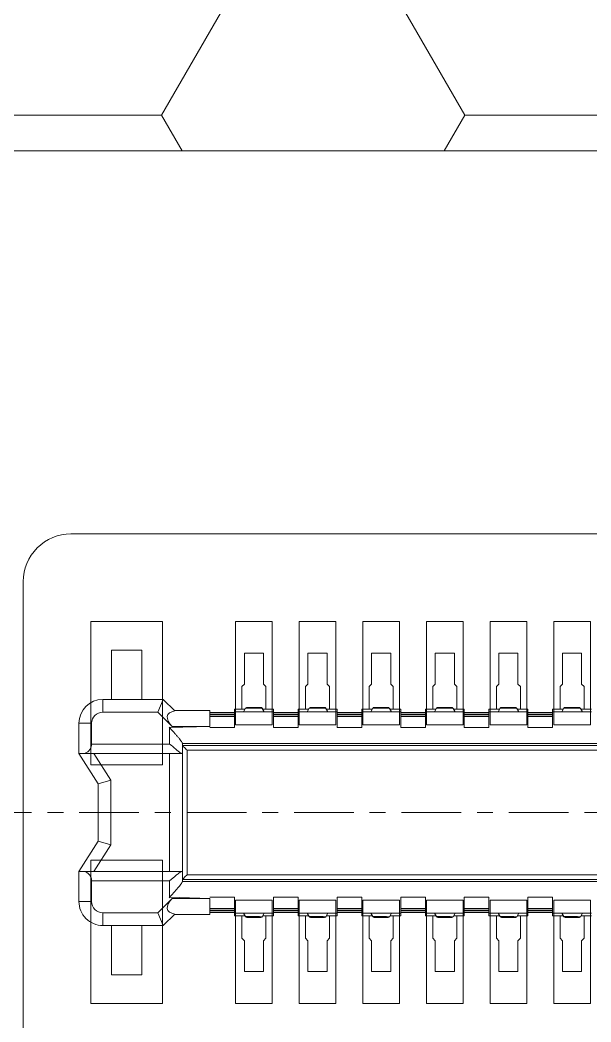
# Model space of a CAD drawing. Header units: millimetres. Extents: x 1292 to 2149, y -137 to 277.
# Drawn here: x 1349.32 to 1352.91, y 196.82 to 203.11 of the extents above; entities that cross this region are included whole.
import ezdxf

# ---------------------------------------------------------------- set-up
doc = ezdxf.new("R2010")
doc.units = ezdxf.units.MM
doc.header["$LTSCALE"] = 0.5
doc.linetypes.add('CENTER', pattern=[50.8, 31.75, -6.35, 6.35, -6.35])
doc.linetypes.add('CENTER2', pattern=[1.125, 0.75, -0.125, 0.125, -0.125])
doc.layers.add('FPC', color=50, linetype='Continuous', lineweight=5)

# ---------------------------------------------------------------- blocks, each defined once
blk = doc.blocks.new('OK-14GM024-04-A')
at = {"layer": 'FPC', "color": 1, "linetype": 'CENTER2', "lineweight": 5}
blk.add_line((1196.7742, 173.0211), (1196.7742, 159.9665), dxfattribs=at)
at = {"layer": 'FPC', "color": 7, "linetype": 'Continuous', "lineweight": 5}
for p, q in [((1196.3412, 163.8438), (1196.3412, 169.1438)), ((1196.3532, 169.1438), (1196.3532, 163.8438)), ((1197.1952, 163.8438), (1197.1952, 169.1437)), ((1197.2072, 169.1437), (1197.2072, 163.8438)), ((1196.3832, 163.8738), (1196.3832, 169.1138)), ((1197.1652, 169.1138), (1197.1652, 163.8738)), ((1196.1255, 166.4163), (1196.1255, 166.3521)), ((1196.1413, 166.4163), (1196.1413, 166.1713)), ((1197.407, 166.1713), (1197.407, 166.4163)), ((1197.4229, 166.3521), (1197.4229, 166.4163)), ((1195.7742, 166.3537), (1195.7742, 166.2337)), ((1195.7742, 166.3537), (1195.9686, 166.3537)), ((1195.9836, 166.3688), (1195.9686, 166.3537)), ((1196.1255, 166.3688), (1195.9836, 166.3688)), ((1196.1201, 166.3291), (1196.1206, 166.3466)), ((1196.1206, 166.3466), (1196.142, 166.3582)), ((1196.1413, 166.3582), (1196.142, 166.3582)), ((1197.3242, 166.1787), (1197.3242, 166.4087)), ((1197.4063, 166.3582), (1197.407, 166.3582)), ((1197.4063, 166.3582), (1197.4294, 166.3458)), ((1197.5648, 166.3688), (1197.4229, 166.3688)), ((1197.5798, 166.3537), (1197.5648, 166.3688)), ((1197.5798, 166.3537), (1197.7742, 166.3537)), ((1197.7742, 166.2337), (1197.7742, 166.3537)), ((1196.1149, 166.338), (1196.1149, 166.2495)), ((1196.1198, 166.2942), (1196.1201, 166.3291)), ((1196.1198, 166.2767), (1196.1198, 166.2942)), ((1197.4286, 166.2933), (1197.4283, 166.2584)), ((1197.4288, 166.3282), (1197.4286, 166.3108)), ((1197.4286, 166.3108), (1197.4286, 166.2933)), ((1197.4293, 166.3457), (1197.4288, 166.3282)), ((1197.4335, 166.2495), (1197.4335, 166.338)), ((1195.9686, 166.2337), (1195.7742, 166.2337)), ((1195.9686, 166.2337), (1195.9836, 166.2188)), ((1196.142, 166.2293), (1196.119, 166.2417)), ((1196.1191, 166.2418), (1196.1196, 166.2593)), ((1196.1196, 166.2593), (1196.1198, 166.2767)), ((1196.1255, 166.2354), (1196.1255, 166.1713)), ((1196.142, 166.2293), (1196.1413, 166.2293)), ((1197.4278, 166.2409), (1197.4063, 166.2293)), ((1197.407, 166.2293), (1197.4063, 166.2293)), ((1197.4229, 166.1713), (1197.4229, 166.2354)), ((1197.4283, 166.2584), (1197.4278, 166.2409)), ((1197.5648, 166.2188), (1197.5798, 166.2337)), ((1197.7742, 166.2337), (1197.5798, 166.2337)), ((1195.9836, 166.2188), (1196.1255, 166.2188)), ((1196.2412, 166.1713), (1196.1255, 166.1713)), ((1196.1454, 166.1713), (1196.1454, 166.0163)), ((1196.1564, 166.0163), (1196.1564, 166.1713)), ((1196.1606, 166.0163), (1196.1606, 166.1713)), ((1196.1713, 166.1713), (1196.1713, 166.0163)), ((1196.2412, 166.1713), (1196.2412, 166.0163)), ((1197.3072, 166.0163), (1197.3072, 166.1713)), ((1197.4229, 166.1713), (1197.3072, 166.1713)), ((1197.3771, 166.0163), (1197.3771, 166.1713)), ((1197.3878, 166.1713), (1197.3878, 166.0163)), ((1197.3919, 166.1713), (1197.3919, 166.0163)), ((1197.403, 166.0163), (1197.403, 166.1713)), ((1197.4229, 166.2188), (1197.5648, 166.2188)), ((1195.9836, 165.9688), (1195.9686, 165.9537)), ((1196.1255, 165.9688), (1195.9836, 165.9688)), ((1196.1255, 166.0163), (1196.1255, 165.9521)), ((1196.1255, 166.0163), (1196.2412, 166.0163)), ((1196.1413, 166.0163), (1196.1413, 165.7713)), ((1197.3072, 166.0163), (1197.4229, 166.0163)), ((1197.407, 165.7713), (1197.407, 166.0163)), ((1197.4229, 165.9521), (1197.4229, 166.0163)), ((1197.5648, 165.9688), (1197.4229, 165.9688)), ((1197.5798, 165.9537), (1197.5648, 165.9688)), ((1195.7742, 165.9537), (1195.7742, 165.8337)), ((1195.7742, 165.9537), (1195.9686, 165.9537)), ((1196.1149, 165.938), (1196.1149, 165.8495)), ((1196.1198, 165.8942), (1196.1201, 165.9291)), ((1196.1201, 165.9291), (1196.1206, 165.9466)), ((1196.1206, 165.9466), (1196.142, 165.9582)), ((1196.1413, 165.9582), (1196.142, 165.9582)), ((1197.4063, 165.9582), (1197.407, 165.9582)), ((1197.4063, 165.9582), (1197.4294, 165.9458)), ((1197.4288, 165.9282), (1197.4286, 165.9108)), ((1197.4286, 165.9108), (1197.4286, 165.8933)), ((1197.4293, 165.9457), (1197.4288, 165.9282)), ((1197.4335, 165.8495), (1197.4335, 165.938)), ((1197.5798, 165.9537), (1197.7742, 165.9537)), ((1197.7742, 165.8337), (1197.7742, 165.9537)), ((1196.1191, 165.8418), (1196.1196, 165.8593)), ((1196.1196, 165.8593), (1196.1198, 165.8767)), ((1196.1198, 165.8767), (1196.1198, 165.8942)), ((1197.4283, 165.8584), (1197.4278, 165.8409)), ((1197.4286, 165.8933), (1197.4283, 165.8584)), ((1195.9686, 165.8337), (1195.7742, 165.8337)), ((1195.9686, 165.8337), (1195.9836, 165.8188)), ((1195.9836, 165.8188), (1196.1255, 165.8188)), ((1196.142, 165.8293), (1196.119, 165.8417)), ((1196.1255, 165.8354), (1196.1255, 165.7713)), ((1196.142, 165.8293), (1196.1413, 165.8293)), ((1197.4278, 165.8409), (1197.4063, 165.8293)), ((1197.407, 165.8293), (1197.4063, 165.8293)), ((1197.4229, 165.7713), (1197.4229, 165.8354)), ((1197.4229, 165.8188), (1197.5648, 165.8188)), ((1197.5648, 165.8188), (1197.5798, 165.8337)), ((1197.7742, 165.8337), (1197.5798, 165.8337)), ((1196.2412, 165.7713), (1196.1255, 165.7713)), ((1196.1454, 165.7713), (1196.1454, 165.6163)), ((1196.1564, 165.6163), (1196.1564, 165.7713)), ((1196.1606, 165.6163), (1196.1606, 165.7713)), ((1196.1713, 165.7713), (1196.1713, 165.6163)), ((1196.2412, 165.7713), (1196.2412, 165.6163)), ((1197.3072, 165.6163), (1197.3072, 165.7713)), ((1197.4229, 165.7713), (1197.3072, 165.7713)), ((1197.3771, 165.6163), (1197.3771, 165.7713)), ((1197.3878, 165.7713), (1197.3878, 165.6163)), ((1197.3919, 165.7713), (1197.3919, 165.6163)), ((1197.403, 165.6163), (1197.403, 165.7713)), ((1196.1255, 165.6163), (1196.1255, 165.5521)), ((1196.1255, 165.6163), (1196.2412, 165.6163)), ((1196.1413, 165.6163), (1196.1413, 165.3713)), ((1197.3072, 165.6163), (1197.4229, 165.6163)), ((1197.407, 165.3713), (1197.407, 165.6163)), ((1197.4229, 165.5521), (1197.4229, 165.6163)), ((1195.7742, 165.5537), (1195.7742, 165.4337)), ((1195.7742, 165.5537), (1195.9686, 165.5537)), ((1195.9836, 165.5688), (1195.9686, 165.5537)), ((1196.1255, 165.5688), (1195.9836, 165.5688)), ((1196.1149, 165.538), (1196.1149, 165.4495)), ((1196.1198, 165.4942), (1196.1201, 165.5291)), ((1196.1201, 165.5291), (1196.1206, 165.5466)), ((1196.1206, 165.5466), (1196.142, 165.5582)), ((1196.1413, 165.5582), (1196.142, 165.5582)), ((1197.4063, 165.5582), (1197.407, 165.5582)), ((1197.4063, 165.5582), (1197.4294, 165.5458)), ((1197.5648, 165.5688), (1197.4229, 165.5688)), ((1197.4288, 165.5282), (1197.4286, 165.5108)), ((1197.4293, 165.5457), (1197.4288, 165.5282)), ((1197.4335, 165.4495), (1197.4335, 165.538)), ((1197.5798, 165.5537), (1197.5648, 165.5688)), ((1197.5798, 165.5537), (1197.7742, 165.5537)), ((1197.7742, 165.4337), (1197.7742, 165.5537)), ((1196.1196, 165.4593), (1196.1198, 165.4767)), ((1196.1198, 165.4767), (1196.1198, 165.4942)), ((1197.4286, 165.4933), (1197.4283, 165.4584)), ((1197.4286, 165.5108), (1197.4286, 165.4933)), ((1195.9686, 165.4337), (1195.7742, 165.4337)), ((1195.9686, 165.4337), (1195.9836, 165.4188)), ((1195.9836, 165.4188), (1196.1255, 165.4188)), ((1196.142, 165.4293), (1196.119, 165.4417)), ((1196.1191, 165.4418), (1196.1196, 165.4593)), ((1196.1255, 165.4354), (1196.1255, 165.3713)), ((1196.142, 165.4293), (1196.1413, 165.4293)), ((1197.4278, 165.4409), (1197.4063, 165.4293)), ((1197.407, 165.4293), (1197.4063, 165.4293)), ((1197.4229, 165.3713), (1197.4229, 165.4354)), ((1197.4229, 165.4188), (1197.5648, 165.4188)), ((1197.4283, 165.4584), (1197.4278, 165.4409)), ((1197.5648, 165.4188), (1197.5798, 165.4337)), ((1197.7742, 165.4337), (1197.5798, 165.4337)), ((1196.2412, 165.3713), (1196.1255, 165.3713)), ((1196.1454, 165.3713), (1196.1454, 165.2163)), ((1196.1564, 165.2163), (1196.1564, 165.3713)), ((1196.1606, 165.2163), (1196.1606, 165.3713)), ((1196.1713, 165.3713), (1196.1713, 165.2163)), ((1196.2412, 165.3713), (1196.2412, 165.2163)), ((1197.3072, 165.2163), (1197.3072, 165.3713)), ((1197.4229, 165.3713), (1197.3072, 165.3713)), ((1197.3771, 165.2163), (1197.3771, 165.3713)), ((1197.3878, 165.3713), (1197.3878, 165.2163)), ((1197.3919, 165.3713), (1197.3919, 165.2163)), ((1197.403, 165.2163), (1197.403, 165.3713)), ((1196.1255, 165.2163), (1196.1255, 165.1521)), ((1196.1255, 165.2163), (1196.2412, 165.2163)), ((1196.1413, 165.2163), (1196.1413, 164.9713)), ((1197.3072, 165.2163), (1197.4229, 165.2163)), ((1197.407, 164.9713), (1197.407, 165.2163)), ((1197.4229, 165.1521), (1197.4229, 165.2163)), ((1195.7742, 165.1537), (1195.7742, 165.0337)), ((1195.7742, 165.1537), (1195.9686, 165.1537)), ((1195.9836, 165.1688), (1195.9686, 165.1537)), ((1196.1255, 165.1688), (1195.9836, 165.1688)), ((1196.1206, 165.1466), (1196.142, 165.1582)), ((1196.1413, 165.1582), (1196.142, 165.1582)), ((1197.3242, 164.9787), (1197.3242, 165.2087)), ((1197.4063, 165.1582), (1197.407, 165.1582)), ((1197.4063, 165.1582), (1197.4294, 165.1458)), ((1197.5648, 165.1688), (1197.4229, 165.1688)), ((1197.5798, 165.1537), (1197.5648, 165.1688)), ((1197.5798, 165.1537), (1197.7742, 165.1537)), ((1197.7742, 165.0337), (1197.7742, 165.1537)), ((1196.1149, 165.138), (1196.1149, 165.0495)), ((1196.1198, 165.0942), (1196.1201, 165.1291)), ((1196.1198, 165.0767), (1196.1198, 165.0942)), ((1196.1201, 165.1291), (1196.1206, 165.1466)), ((1197.4286, 165.0933), (1197.4283, 165.0584)), ((1197.4288, 165.1282), (1197.4286, 165.1108)), ((1197.4286, 165.1108), (1197.4286, 165.0933)), ((1197.4293, 165.1457), (1197.4288, 165.1282)), ((1197.4335, 165.0495), (1197.4335, 165.138)), ((1195.9686, 165.0337), (1195.7742, 165.0337)), ((1195.9686, 165.0337), (1195.9836, 165.0188)), ((1196.142, 165.0293), (1196.119, 165.0417)), ((1196.1191, 165.0418), (1196.1196, 165.0593)), ((1196.1196, 165.0593), (1196.1198, 165.0767)), ((1196.1255, 165.0354), (1196.1255, 164.9713)), ((1196.142, 165.0293), (1196.1413, 165.0293)), ((1197.4278, 165.0409), (1197.4063, 165.0293)), ((1197.407, 165.0293), (1197.4063, 165.0293)), ((1197.4229, 164.9713), (1197.4229, 165.0354)), ((1197.4283, 165.0584), (1197.4278, 165.0409)), ((1197.5648, 165.0188), (1197.5798, 165.0337)), ((1197.7742, 165.0337), (1197.5798, 165.0337)), ((1195.9836, 165.0188), (1196.1255, 165.0188)), ((1196.2412, 164.9713), (1196.1255, 164.9713)), ((1196.1454, 164.9713), (1196.1454, 164.8163)), ((1196.1564, 164.8163), (1196.1564, 164.9713)), ((1196.1606, 164.8163), (1196.1606, 164.9713)), ((1196.1713, 164.9713), (1196.1713, 164.8163)), ((1196.2412, 164.9713), (1196.2412, 164.8163)), ((1197.3072, 164.8163), (1197.3072, 164.9713)), ((1197.4229, 164.9713), (1197.3072, 164.9713)), ((1197.3771, 164.8163), (1197.3771, 164.9713)), ((1197.3878, 164.9713), (1197.3878, 164.8163)), ((1197.3919, 164.9713), (1197.3919, 164.8163)), ((1197.403, 164.8163), (1197.403, 164.9713)), ((1197.4229, 165.0188), (1197.5648, 165.0188)), ((1196.1255, 164.8163), (1196.1255, 164.7521)), ((1196.1255, 164.8163), (1196.2412, 164.8163)), ((1196.1413, 164.8163), (1196.1413, 164.5713)), ((1197.3072, 164.8163), (1197.4229, 164.8163)), ((1197.3242, 164.5787), (1197.3242, 164.8087)), ((1197.407, 164.5713), (1197.407, 164.8163)), ((1197.4229, 164.7521), (1197.4229, 164.8163)), ((1195.7742, 164.7537), (1195.7742, 164.6337)), ((1195.7742, 164.7537), (1195.9686, 164.7537)), ((1195.9836, 164.7688), (1195.9686, 164.7537)), ((1196.1255, 164.7688), (1195.9836, 164.7688)), ((1196.1149, 164.738), (1196.1149, 164.6495)), ((1196.1198, 164.6942), (1196.1201, 164.7291)), ((1196.1201, 164.7291), (1196.1206, 164.7466)), ((1196.1206, 164.7466), (1196.142, 164.7582)), ((1196.1413, 164.7582), (1196.142, 164.7582)), ((1197.4063, 164.7582), (1197.407, 164.7582)), ((1197.4063, 164.7582), (1197.4294, 164.7458)), ((1197.5648, 164.7688), (1197.4229, 164.7688)), ((1197.4288, 164.7282), (1197.4286, 164.7108)), ((1197.4286, 164.7108), (1197.4286, 164.6933)), ((1197.4293, 164.7457), (1197.4288, 164.7282)), ((1197.4335, 164.6495), (1197.4335, 164.738)), ((1197.5798, 164.7537), (1197.5648, 164.7688)), ((1197.5798, 164.7537), (1197.7742, 164.7537)), ((1197.7742, 164.6337), (1197.7742, 164.7537)), ((1196.1191, 164.6418), (1196.1196, 164.6593)), ((1196.1196, 164.6593), (1196.1198, 164.6767)), ((1196.1198, 164.6767), (1196.1198, 164.6942)), ((1197.4283, 164.6584), (1197.4278, 164.6409)), ((1197.4286, 164.6933), (1197.4283, 164.6584)), ((1195.9686, 164.6337), (1195.7742, 164.6337)), ((1195.9686, 164.6337), (1195.9836, 164.6188)), ((1195.9836, 164.6188), (1196.1255, 164.6188)), ((1196.142, 164.6293), (1196.119, 164.6417)), ((1196.1255, 164.6354), (1196.1255, 164.5713)), ((1196.142, 164.6293), (1196.1413, 164.6293)), ((1197.4278, 164.6409), (1197.4063, 164.6293)), ((1197.407, 164.6293), (1197.4063, 164.6293)), ((1197.4229, 164.5713), (1197.4229, 164.6354)), ((1197.4229, 164.6188), (1197.5648, 164.6188)), ((1197.5648, 164.6188), (1197.5798, 164.6337)), ((1197.7742, 164.6337), (1197.5798, 164.6337)), ((1196.2412, 164.5713), (1196.1255, 164.5713)), ((1196.1454, 164.5713), (1196.1454, 164.4163)), ((1196.1564, 164.4163), (1196.1564, 164.5713)), ((1196.1606, 164.4163), (1196.1606, 164.5713)), ((1196.1713, 164.5713), (1196.1713, 164.4163)), ((1196.2412, 164.5713), (1196.2412, 164.4163)), ((1197.3072, 164.4163), (1197.3072, 164.5713)), ((1197.4229, 164.5713), (1197.3072, 164.5713)), ((1197.3771, 164.4163), (1197.3771, 164.5713)), ((1197.3878, 164.5713), (1197.3878, 164.4163)), ((1197.3919, 164.5713), (1197.3919, 164.4163)), ((1197.403, 164.4163), (1197.403, 164.5713)), ((1196.1255, 164.4163), (1196.1255, 164.3521)), ((1196.1255, 164.4163), (1196.2412, 164.4163)), ((1196.1413, 164.4163), (1196.1413, 164.1713)), ((1197.3072, 164.4163), (1197.4229, 164.4163)), ((1197.407, 164.1713), (1197.407, 164.4163)), ((1197.4229, 164.3521), (1197.4229, 164.4163)), ((1195.7742, 164.3537), (1195.7742, 164.2337)), ((1195.7742, 164.3537), (1195.9686, 164.3537)), ((1195.9836, 164.3688), (1195.9686, 164.3537)), ((1196.1255, 164.3688), (1195.9836, 164.3688)), ((1196.1149, 164.338), (1196.1149, 164.2495)), ((1196.1201, 164.3291), (1196.1206, 164.3466)), ((1196.1206, 164.3466), (1196.142, 164.3582)), ((1196.1413, 164.3582), (1196.142, 164.3582)), ((1197.4063, 164.3582), (1197.407, 164.3582)), ((1197.4063, 164.3582), (1197.4294, 164.3458)), ((1197.5648, 164.3688), (1197.4229, 164.3688)), ((1197.4293, 164.3457), (1197.4288, 164.3282)), ((1197.4335, 164.2495), (1197.4335, 164.338)), ((1197.5798, 164.3537), (1197.5648, 164.3688)), ((1197.5798, 164.3537), (1197.7742, 164.3537)), ((1197.7742, 164.2337), (1197.7742, 164.3537)), ((1196.1196, 164.2593), (1196.1198, 164.2767)), ((1196.1198, 164.2942), (1196.1201, 164.3291)), ((1196.1198, 164.2767), (1196.1198, 164.2942)), ((1197.4286, 164.2933), (1197.4283, 164.2584)), ((1197.4288, 164.3282), (1197.4286, 164.3108)), ((1197.4286, 164.3108), (1197.4286, 164.2933)), ((1195.9686, 164.2337), (1195.7742, 164.2337)), ((1195.9686, 164.2337), (1195.9836, 164.2188)), ((1195.9836, 164.2188), (1196.1255, 164.2188)), ((1196.142, 164.2293), (1196.119, 164.2417)), ((1196.1191, 164.2418), (1196.1196, 164.2593)), ((1196.1255, 164.2354), (1196.1255, 164.1713)), ((1196.142, 164.2293), (1196.1413, 164.2293)), ((1197.4278, 164.2409), (1197.4063, 164.2293)), ((1197.407, 164.2293), (1197.4063, 164.2293)), ((1197.4229, 164.1713), (1197.4229, 164.2354)), ((1197.4229, 164.2188), (1197.5648, 164.2188)), ((1197.4283, 164.2584), (1197.4278, 164.2409)), ((1197.5648, 164.2188), (1197.5798, 164.2337)), ((1197.7742, 164.2337), (1197.5798, 164.2337)), ((1196.2412, 164.1713), (1196.1255, 164.1713)), ((1196.1454, 164.1713), (1196.1454, 164.0163)), ((1196.1564, 164.0163), (1196.1564, 164.1713)), ((1196.1606, 164.0163), (1196.1606, 164.1713)), ((1196.1713, 164.1713), (1196.1713, 164.0163)), ((1196.2412, 164.1713), (1196.2412, 164.0163)), ((1197.3072, 164.0163), (1197.3072, 164.1713)), ((1197.4229, 164.1713), (1197.3072, 164.1713)), ((1197.3771, 164.0163), (1197.3771, 164.1713)), ((1197.3878, 164.1713), (1197.3878, 164.0163)), ((1197.3919, 164.1713), (1197.3919, 164.0163)), ((1197.403, 164.0163), (1197.403, 164.1713)), ((1196.1342, 164.0163), (1196.1342, 163.7938)), ((1196.1342, 164.0163), (1196.2342, 164.0163)), ((1196.2412, 163.7638), (1196.2342, 164.0163)), ((1196.2342, 163.7806), (1196.2342, 164.0163)), ((1197.3142, 164.0163), (1197.3072, 163.7638)), ((1197.3142, 164.0163), (1197.3142, 163.7806)), ((1197.3142, 164.0163), (1197.4142, 164.0163)), ((1197.4142, 163.7938), (1197.4142, 164.0163)), ((1197.2092, 163.8438), (1196.3392, 163.8438)), ((1196.3782, 163.8688), (1196.3832, 163.8738)), ((1197.1652, 163.8738), (1196.3832, 163.8738)), ((1196.4042, 163.8412), (1196.4042, 163.1938)), ((1197.1442, 163.8438), (1197.1442, 163.1938)), ((1197.1693, 163.8697), (1197.1652, 163.8738)), ((1196.1362, 163.7958), (1196.0642, 163.7238)), ((1196.2342, 163.7806), (1196.1442, 163.6906)), ((1197.1756, 163.797), (1197.2042, 163.7638)), ((1197.4042, 163.6906), (1197.3142, 163.7806)), ((1197.4842, 163.7238), (1197.4122, 163.7958)), ((1196.0642, 163.7238), (1196.0642, 163.3438)), ((1196.1442, 163.6906), (1196.0642, 163.7238)), ((1196.2412, 163.7638), (1196.3442, 163.7638)), ((1196.3442, 163.7638), (1196.3442, 163.2738)), ((1196.4042, 163.7638), (1197.1442, 163.7638)), ((1197.2042, 163.2738), (1197.2042, 163.7638)), ((1197.2042, 163.7638), (1197.3072, 163.7638)), ((1197.4842, 163.7238), (1197.4042, 163.6906)), ((1197.4842, 163.3438), (1197.4842, 163.7238)), ((1196.1442, 163.6906), (1196.1442, 163.3438)), ((1197.4042, 163.3438), (1197.4042, 163.6906)), ((1196.571, 163.3938), (1196.4042, 163.2884)), ((1196.9773, 163.3938), (1196.571, 163.3938)), ((1196.571, 163.3938), (1196.5942, 163.3138)), ((1196.9773, 163.3938), (1196.9542, 163.3138)), ((1197.1442, 163.2884), (1196.9773, 163.3938)), ((1196.1442, 163.3438), (1196.0642, 163.3438)), ((1197.4842, 163.3438), (1197.4042, 163.3438)), ((1196.2142, 163.1938), (1196.2142, 163.2738)), ((1196.2142, 163.2738), (1196.3442, 163.2738)), ((1196.4042, 163.1938), (1196.5942, 163.3138)), ((1196.9542, 163.3138), (1196.5942, 163.3138)), ((1196.9542, 163.3138), (1197.1442, 163.1938)), ((1197.2042, 163.2738), (1197.3342, 163.2738)), ((1197.3342, 163.2738), (1197.3342, 163.1938)), ((1196.2142, 163.1938), (1196.4042, 163.1938)), ((1197.1442, 163.1938), (1197.3342, 163.1938))]:
    blk.add_line(p, q, dxfattribs=at)
at = {"layer": 'FPC', "linetype": 'Continuous', "lineweight": 5}
for p, q in [((1195.5742, 166.1787), (1195.5742, 166.4087)), ((1195.5742, 166.4087), (1196.2242, 166.4087)), ((1196.2242, 166.4087), (1196.2242, 166.1787)), ((1196.2242, 166.4087), (1196.2242, 166.1787)), ((1197.3242, 166.4087), (1197.9742, 166.4087)), ((1197.3242, 166.1787), (1197.3242, 166.4087)), ((1197.9742, 166.4087), (1197.9742, 166.1787)), ((1196.2242, 166.1787), (1195.5742, 166.1787)), ((1197.9742, 166.1787), (1197.3242, 166.1787)), ((1195.5742, 165.7787), (1195.5742, 166.0087)), ((1195.5742, 166.0087), (1196.2242, 166.0087)), ((1196.2242, 166.0087), (1196.2242, 165.7787)), ((1196.2242, 166.0087), (1196.2242, 165.7787)), ((1197.3242, 165.7787), (1197.3242, 166.0087)), ((1197.3242, 166.0087), (1197.9742, 166.0087)), ((1197.3242, 165.7787), (1197.3242, 166.0087)), ((1197.9742, 166.0087), (1197.9742, 165.7787)), ((1196.2242, 165.7787), (1195.5742, 165.7787)), ((1197.9742, 165.7787), (1197.3242, 165.7787)), ((1195.5742, 165.3787), (1195.5742, 165.6087)), ((1195.5742, 165.6087), (1196.2242, 165.6087)), ((1196.2242, 165.6087), (1196.2242, 165.3787)), ((1196.2242, 165.6087), (1196.2242, 165.3787)), ((1197.3242, 165.3787), (1197.3242, 165.6087)), ((1197.3242, 165.6087), (1197.9742, 165.6087)), ((1197.3242, 165.3787), (1197.3242, 165.6087)), ((1197.9742, 165.6087), (1197.9742, 165.3787)), ((1196.2242, 165.3787), (1195.5742, 165.3787)), ((1197.9742, 165.3787), (1197.3242, 165.3787)), ((1195.5742, 164.9787), (1195.5742, 165.2087)), ((1195.5742, 165.2087), (1196.2242, 165.2087)), ((1196.2242, 165.2087), (1196.2242, 164.9787)), ((1196.2242, 165.2087), (1196.2242, 164.9787)), ((1197.3242, 165.2087), (1197.9742, 165.2087)), ((1197.3242, 164.9787), (1197.3242, 165.2087)), ((1197.9742, 165.2087), (1197.9742, 164.9787)), ((1196.2242, 164.9787), (1195.5742, 164.9787)), ((1197.9742, 164.9787), (1197.3242, 164.9787)), ((1195.5742, 164.5787), (1195.5742, 164.8087)), ((1195.5742, 164.8087), (1196.2242, 164.8087)), ((1196.2242, 164.8087), (1196.2242, 164.5787)), ((1196.2242, 164.8087), (1196.2242, 164.5787)), ((1197.3242, 164.8087), (1197.9742, 164.8087)), ((1197.3242, 164.5787), (1197.3242, 164.8087)), ((1197.9742, 164.8087), (1197.9742, 164.5787)), ((1196.2242, 164.5787), (1195.5742, 164.5787)), ((1197.9742, 164.5787), (1197.3242, 164.5787)), ((1195.5742, 164.1787), (1195.5742, 164.4087)), ((1195.5742, 164.4087), (1196.2242, 164.4087)), ((1196.2242, 164.4087), (1196.2242, 164.1787)), ((1196.2242, 164.4087), (1196.2242, 164.1787)), ((1197.3242, 164.1787), (1197.3242, 164.4087)), ((1197.3242, 164.4087), (1197.9742, 164.4087)), ((1197.3242, 164.1787), (1197.3242, 164.4087)), ((1197.9742, 164.4087), (1197.9742, 164.1787)), ((1196.2242, 164.1787), (1195.5742, 164.1787)), ((1197.9742, 164.1787), (1197.3242, 164.1787)), ((1195.5742, 163.7187), (1196.4742, 163.7187)), ((1195.5742, 163.2687), (1195.5742, 163.7187)), ((1196.4742, 163.7187), (1196.4742, 163.2687)), ((1197.0742, 163.2687), (1197.0742, 163.7187)), ((1197.0742, 163.7187), (1197.9742, 163.7187)), ((1197.9742, 163.7187), (1197.9742, 163.2687)), ((1196.4742, 163.2687), (1195.5742, 163.2687)), ((1197.9742, 163.2687), (1197.0742, 163.2687))]:
    blk.add_line(p, q, dxfattribs=at)
at = {"layer": 'FPC', "color": 7, "lineweight": 5, "true_color": 0xffffff}
for p, q in [((1195.7542, 163.3988), (1195.7542, 163.5888)), ((1195.7542, 163.5888), (1196.0642, 163.5888)), ((1197.7942, 163.5888), (1197.4842, 163.5888)), ((1197.7942, 163.3988), (1197.7942, 163.5888)), ((1195.7542, 163.3988), (1196.0642, 163.3988)), ((1197.7942, 163.3988), (1197.4842, 163.3988))]:
    blk.add_line(p, q, dxfattribs=at)
at = {"layer": 'FPC', "color": 7, "linetype": 'Continuous', "lineweight": 5}
for centre, radius, start, end in [((1196.2142, 163.3438), 0.15, 180, 270), ((1196.2142, 163.3438), 0.07, 180, 270), ((1197.3342, 163.3438), 0.15, 270, 0), ((1197.3342, 163.3438), 0.07, 270, 0)]:
    blk.add_arc(centre, radius, start, end, dxfattribs=at)
for centre, major_axis, ratio, start_param, end_param in [((1196.2342, 163.922), (-0.0707, -0.1707), 0.414214, -0.58404, 0.785398), ((1197.3142, 163.922), (0.0707, -0.1707), 0.414214, -0.785398, 0.58404), ((1196.3442, 163.2138), (0, -0.06), 1, 2.847725, 3.141593), ((1196.3442, 163.2138), (0.06, 0), 1, 0, 1.276928)]:
    blk.add_ellipse(centre, major_axis=major_axis, ratio=ratio, start_param=start_param, end_param=end_param, dxfattribs=at)
for points, knots in [([(1196.1207, 166.3467), (1196.1198, 166.3462), (1196.1168, 166.3442), (1196.1151, 166.3405), (1196.1149, 166.338)], [0, 0, 0, 0, 0.281988, 1, 1, 1, 1]), ([(1197.4335, 166.338), (1197.4334, 166.3401), (1197.4321, 166.3431), (1197.4299, 166.3452), (1197.4293, 166.3457)], [0, 0, 0, 0, 0.726651, 1, 1, 1, 1]), ([(1196.1149, 166.2495), (1196.115, 166.2474), (1196.1163, 166.2444), (1196.1184, 166.2423), (1196.1191, 166.2418)], [0, 0, 0, 0, 0.726651, 1, 1, 1, 1]), ([(1197.4277, 166.2408), (1197.4286, 166.2413), (1197.4315, 166.2434), (1197.4333, 166.247), (1197.4335, 166.2495)], [0, 0, 0, 0, 0.281988, 1, 1, 1, 1]), ([(1196.1207, 165.9467), (1196.1198, 165.9462), (1196.1168, 165.9442), (1196.1151, 165.9405), (1196.1149, 165.938)], [0, 0, 0, 0, 0.281988, 1, 1, 1, 1]), ([(1197.4335, 165.938), (1197.4334, 165.9401), (1197.4321, 165.9431), (1197.4299, 165.9452), (1197.4293, 165.9457)], [0, 0, 0, 0, 0.726651, 1, 1, 1, 1]), ([(1196.1149, 165.8495), (1196.115, 165.8474), (1196.1163, 165.8444), (1196.1184, 165.8423), (1196.1191, 165.8418)], [0, 0, 0, 0, 0.726651, 1, 1, 1, 1]), ([(1197.4277, 165.8408), (1197.4286, 165.8413), (1197.4315, 165.8434), (1197.4333, 165.847), (1197.4335, 165.8495)], [0, 0, 0, 0, 0.281988, 1, 1, 1, 1]), ([(1196.1207, 165.5467), (1196.1198, 165.5462), (1196.1168, 165.5442), (1196.1151, 165.5405), (1196.1149, 165.538)], [0, 0, 0, 0, 0.281988, 1, 1, 1, 1]), ([(1197.4335, 165.538), (1197.4334, 165.5401), (1197.4321, 165.5431), (1197.4299, 165.5452), (1197.4293, 165.5457)], [0, 0, 0, 0, 0.726651, 1, 1, 1, 1]), ([(1196.1149, 165.4495), (1196.115, 165.4474), (1196.1163, 165.4444), (1196.1184, 165.4423), (1196.1191, 165.4418)], [0, 0, 0, 0, 0.726651, 1, 1, 1, 1]), ([(1197.4277, 165.4408), (1197.4286, 165.4413), (1197.4315, 165.4434), (1197.4333, 165.447), (1197.4335, 165.4495)], [0, 0, 0, 0, 0.281988, 1, 1, 1, 1]), ([(1196.1207, 165.1467), (1196.1198, 165.1462), (1196.1168, 165.1442), (1196.1151, 165.1405), (1196.1149, 165.138)], [0, 0, 0, 0, 0.281988, 1, 1, 1, 1]), ([(1197.4335, 165.138), (1197.4334, 165.1401), (1197.4321, 165.1431), (1197.4299, 165.1452), (1197.4293, 165.1457)], [0, 0, 0, 0, 0.726651, 1, 1, 1, 1]), ([(1196.1149, 165.0495), (1196.115, 165.0474), (1196.1163, 165.0444), (1196.1184, 165.0423), (1196.1191, 165.0418)], [0, 0, 0, 0, 0.726651, 1, 1, 1, 1]), ([(1197.4277, 165.0408), (1197.4286, 165.0413), (1197.4315, 165.0434), (1197.4333, 165.047), (1197.4335, 165.0495)], [0, 0, 0, 0, 0.281988, 1, 1, 1, 1]), ([(1196.1207, 164.7467), (1196.1198, 164.7462), (1196.1168, 164.7442), (1196.1151, 164.7405), (1196.1149, 164.738)], [0, 0, 0, 0, 0.281988, 1, 1, 1, 1]), ([(1197.4335, 164.738), (1197.4334, 164.7401), (1197.4321, 164.7431), (1197.4299, 164.7452), (1197.4293, 164.7457)], [0, 0, 0, 0, 0.726651, 1, 1, 1, 1]), ([(1196.1149, 164.6495), (1196.115, 164.6474), (1196.1163, 164.6444), (1196.1184, 164.6423), (1196.1191, 164.6418)], [0, 0, 0, 0, 0.726651, 1, 1, 1, 1]), ([(1197.4277, 164.6408), (1197.4286, 164.6413), (1197.4315, 164.6434), (1197.4333, 164.647), (1197.4335, 164.6495)], [0, 0, 0, 0, 0.281988, 1, 1, 1, 1]), ([(1196.1207, 164.3467), (1196.1198, 164.3462), (1196.1168, 164.3442), (1196.1151, 164.3405), (1196.1149, 164.338)], [0, 0, 0, 0, 0.281988, 1, 1, 1, 1]), ([(1197.4335, 164.338), (1197.4334, 164.3401), (1197.4321, 164.3431), (1197.4299, 164.3452), (1197.4293, 164.3457)], [0, 0, 0, 0, 0.726651, 1, 1, 1, 1]), ([(1196.1149, 164.2495), (1196.115, 164.2474), (1196.1163, 164.2444), (1196.1184, 164.2423), (1196.1191, 164.2418)], [0, 0, 0, 0, 0.726651, 1, 1, 1, 1]), ([(1197.4277, 164.2408), (1197.4286, 164.2413), (1197.4315, 164.2434), (1197.4333, 164.247), (1197.4335, 164.2495)], [0, 0, 0, 0, 0.281988, 1, 1, 1, 1]), ([(1196.2377, 163.7607), (1196.248, 163.77), (1196.2634, 163.7837), (1196.2837, 163.8015), (1196.298, 163.8141), (1196.3113, 163.8252), (1196.3229, 163.8345), (1196.3319, 163.8404), (1196.3374, 163.8438), (1196.3395, 163.8438)], [0, 0, 0, 0, 0.31538, 0.468662, 0.614979, 0.7487, 0.863569, 0.950953, 1, 1, 1, 1]), ([(1196.3442, 163.7638), (1196.3553, 163.7766), (1196.3714, 163.7951), (1196.3906, 163.8186), (1196.3987, 163.8293), (1196.4016, 163.8344)], [0, 0, 0, 0, 0.55923, 0.806826, 1, 1, 1, 1]), ([(1196.3532, 163.8439), (1196.354, 163.8448), (1196.3627, 163.8528), (1196.3708, 163.8614), (1196.3782, 163.8688)], [0, 0, 0, 0, 0.105367, 1, 1, 1, 1]), ([(1196.4016, 163.8344), (1196.402, 163.8351), (1196.4031, 163.8372), (1196.4042, 163.8396), (1196.4042, 163.8412)], [0, 0, 0, 0, 0.319809, 1, 1, 1, 1]), ([(1197.1442, 163.8412), (1197.1442, 163.8386), (1197.148, 163.8324), (1197.1547, 163.8225), (1197.1645, 163.8103), (1197.1718, 163.8016), (1197.1756, 163.797)], [0, 0, 0, 0, 0.141578, 0.377094, 0.670418, 1, 1, 1, 1]), ([(1197.1951, 163.8438), (1197.1942, 163.8447), (1197.1858, 163.8536), (1197.177, 163.862), (1197.1693, 163.8697)], [0, 0, 0, 0, 0.106413, 1, 1, 1, 1]), ([(1197.2089, 163.8438), (1197.211, 163.8438), (1197.2165, 163.8404), (1197.2255, 163.8345), (1197.2371, 163.8252), (1197.2504, 163.8141), (1197.2647, 163.8015), (1197.285, 163.7837), (1197.3004, 163.77), (1197.3107, 163.7607)], [0, 0, 0, 0, 0.049046, 0.136429, 0.251297, 0.38502, 0.531337, 0.684619, 1, 1, 1, 1]), ([(1197.2042, 163.2738), (1197.1873, 163.2738), (1197.155, 163.2591), (1197.1442, 163.2274), (1197.1442, 163.2138)], [0, 0, 0, 0, 0.552762, 1, 1, 1, 1])]:
    blk.add_open_spline(points, degree=3, knots=knots, dxfattribs=at)

msp = doc.modelspace()

# ---------------------------------------------------------------- hatches: boundary and pattern name
at = {"layer": 'FPC', "lineweight": 5, "ltscale": 0.5}
h = msp.add_hatch(dxfattribs=at)
h.set_pattern_fill('HONEY', color=5, scale=0.3)
h.set_pattern_definition([(0, (-569.5499, 346.8656), (1.42875, 0.8248892), [0.9525, -1.905]), (120, (-569.5499, 346.8656), (-1.42875, 0.8248892), [0.9525, -1.905]), (60, (-569.5499, 346.8656), (3e-09, 1.6497784), [-1.905, 0.9525])])
h.paths.add_polyline_path([(1345.9864, 200.2873, -0.414214), (1347.9864, 202.2873), (1354.5034, 202.2873, 0.414214), (1355.5034, 203.2873), (1355.5034, 207.6338, 0.414214), (1354.5034, 208.6338), (1353.8957, 208.6338), (1343.9695, 208.6324), (1342.4864, 208.6338, 0.414214), (1341.4864, 207.6338), (1341.4864, 203.8873, -0.414214), (1339.4864, 201.8873), (1338.7864, 201.8873), (1338.7864, 195.4873), (1339.4864, 195.4873, -0.414214), (1341.4864, 193.4873), (1341.4864, 184.2873, 0.414214), (1345.4864, 180.2873), (1351.2449, 180.2873, 0.414214), (1355.2449, 184.2873), (1355.2449, 195.8816), (1350.7449, 195.8816), (1350.7449, 185.7873, -0.414214), (1348.7449, 183.7873), (1347.9864, 183.7873, -0.414214), (1345.9864, 185.7873)])
h.paths.add_polyline_path([(1348.3449, 205.4586), (1348.3449, 207.6586), (1350.6449, 207.6586), (1350.6449, 205.4586)], flags=16)

# ---------------------------------------------------------------- linework, layer by layer
at = {"layer": 'FPC', "color": 2, "lineweight": 5}
for points in [[(1355.5034, 203.2873, -0.414214), (1354.5034, 202.2873), (1347.9864, 202.2873, 0.414214)], [(1348.7449, 183.7873, 0.414214), (1350.7449, 185.7873), (1350.7449, 195.8816, 0.414214), (1350.2449, 196.3816), (1349.6449, 196.3816, -0.414214), (1349.3449, 196.6816), (1349.3449, 199.5816, -0.414214), (1349.6449, 199.8816), (1356.3449, 199.8816, -0.414214), (1356.6449, 199.5816), (1356.6449, 196.6816, -0.414214), (1356.3449, 196.3816), (1355.7449, 196.3816, 0.414214), (1355.2449, 195.8816), (1355.2449, 184.2873, -0.414214), (1351.2449, 180.2873), (1345.4864, 180.2873, -0.414214)]]:
    msp.add_lwpolyline(points, format="xyb", dxfattribs=at)

# ---------------------------------------------------------------- block references
at = {"layer": 'FPC', "color": 1, "linetype": 'CENTER', "lineweight": 5, "rotation": 269.9999999999999}
msp.add_blockref('OK-14GM024-04-A', (1186.5012, 1394.9058), dxfattribs=at)

doc.saveas('drawing.dxf')
